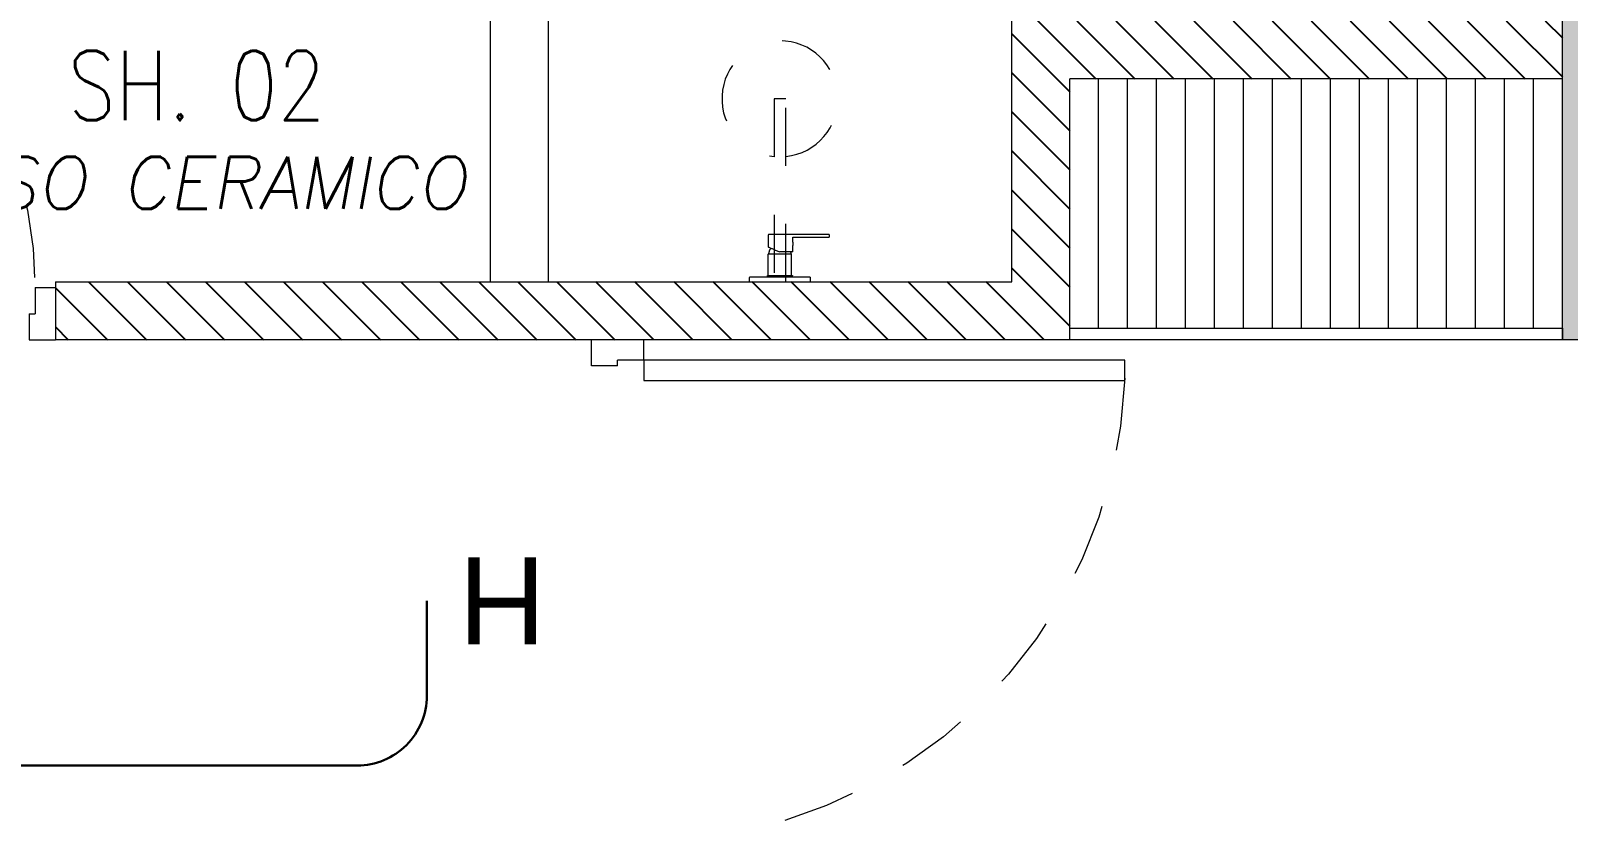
# Model space of a CAD drawing. Header units: millimetres. Extents: x -3 to 53, y -110 to 39.
# Drawn here: x 17.508 to 20.16, y -51.091 to -49.725 of the extents above; entities that cross this region are included whole.
import ezdxf
from ezdxf.enums import TextEntityAlignment as Align

# ---------------------------------------------------------------- set-up
doc = ezdxf.new("R2010")
doc.units = ezdxf.units.MM
doc.set_wipeout_variables(frame=1)
doc.linetypes.add('HIDDEN2', pattern=[0.1875, 0.125, -0.0625])
for name, color, linetype in [('A-EST HATCH', 8, 'Continuous'), ('A-EST PLACAS', 8, 'Continuous'), ('A-MURO BAJO', 8, 'Continuous'), ('A-SANITARIOS', 8, 'Continuous'), ('A-TEXTO-ACABADO PISO', 8, 'Continuous'), ('DLP_MOBILIARIO', 8, 'Continuous'), ('DLP_MOBILIARIO FIJO', 8, 'Continuous'), ('DLP_TEXTO AMBIENTE', 8, 'Continuous')]:
    doc.layers.add(name, color=color, linetype=linetype)
for name, color, linetype, lineweight in [('A-MUROS', 8, 'Continuous', 30), ('MQ.CANALI DYA', 3, 'LINEAPERPEN', 30), ('MQ.DETECTOR HUMO', 5, 'Continuous', 30)]:
    doc.layers.add(name, color=color, linetype=linetype, lineweight=lineweight)
doc.styles.add('ROMANS', font='ROMANS.shx', dxfattribs={"oblique": 10})
doc.styles.get("Standard").update_dxf_attribs({"font": 'arial.ttf'})
doc.linetypes.add('LINEAPERPEN', pattern='A,0.75,-0.2,["I",Standard,S=0.12,R=0.09,X=0,Y=-0.06],-0.25', length=1.2)

# ---------------------------------------------------------------- blocks, each defined once
blk = doc.blocks.new('EST.P11')
at = {"layer": 'A-EST HATCH', "lineweight": 0}
h = blk.add_hatch(color=8, dxfattribs=at)
h.dxf.hatch_style = 1
h.paths.add_polyline_path([(10.5, -2.74), (10.5, 3.375), (12.15, 3.375), (12.15, 3.525), (10.35, 3.525), (10.35, 2.65), (8.85, 2.65), (8.85, 3.15), (8.7, 3.15), (8.7, 2.5), (10.35, 2.5), (10.35, -2.74)])
h.paths.add_polyline_path([(18.45, 7.325), (20.05, 7.325), (20.05, 10.425), (18.85, 10.425), (18.85, 10.575), (20.2, 10.575), (20.2, 7.175), (18.45, 7.175)])
h.paths.add_polyline_path([(17.65, 10.575), (17.5, 10.575), (17.5, 7.175), (17.65, 7.175)])
h.paths.add_polyline_path([(11.85, 11.05), (11.85, 10.9), (12, 10.9), (12, 7.825), (12.15, 7.825), (12.15, 11.05)])
h.paths.add_polyline_path([(22.45, 4.725), (13.05, 4.725), (13.05, 4.875), (16.6, 4.875), (16.6, 6.275), (16.8, 6.275), (16.8, 4.875), (19.7, 4.875), (19.7, 6.275), (19.85, 6.275), (19.85, 4.875), (22.25, 4.875), (22.25, 6.125), (20.6, 6.125), (20.6, 6.275), (22.875, 6.275), (22.875, 6.125), (22.45, 6.125)])
h.paths.add_polyline_path([(15.1, 10.425), (15.1, 7.325), (16.7, 7.325), (16.7, 7.175), (14.95, 7.175), (14.95, 10.575), (16.3, 10.575), (16.3, 10.425)])
h.paths.add_polyline_path([(10.35, 5.75), (8.7, 5.75), (8.7, 5.1), (8.85, 5.1), (8.85, 5.6), (10.35, 5.6), (10.35, 4.725), (12.15, 4.725), (12.15, 4.875), (10.5, 4.875), (10.5, 10.99), (10.35, 10.99)])
h.paths.add_polyline_path([(5.85, 10.9), (5.25, 10.9), (5.25, 11.05), (6, 11.05), (6, 7.65), (4.85, 7.65), (4.85, 7.8), (5.85, 7.8)])
h.paths.add_polyline_path([(4.05, 11.05), (4.05, 7.65), (3.9, 7.65), (3.9, 11.05)])
h.paths.add_polyline_path([(3.1, 7.8), (1.5, 7.8), (1.5, 10.9), (2.7, 10.9), (2.7, 11.05), (1.35, 11.05), (1.35, 7.65), (3.1, 7.65)])
h.paths.add_polyline_path([(4.05, -2.8), (4.05, 0.6), (3.9, 0.6), (3.9, -2.8)])
h.paths.add_polyline_path([(3.1, 0.45), (1.5, 0.45), (1.5, -2.65), (2.7, -2.65), (2.7, -2.8), (1.35, -2.8), (1.35, 0.6), (3.1, 0.6)])
h.paths.add_polyline_path([(8.7, -0.35), (8.85, -0.35), (8.85, -2.65), (9, -2.65), (9, -2.8), (8.7, -2.8)])
h.paths.add_polyline_path([(18.45, 0.925), (20.05, 0.925), (20.05, -2.175), (18.85, -2.175), (18.85, -2.325), (20.2, -2.325), (20.2, 1.075), (18.45, 1.075)])
h.paths.add_polyline_path([(17.65, -2.325), (17.5, -2.325), (17.5, 1.075), (17.65, 1.075)])
h.paths.add_polyline_path([(12.15, -2.8), (11.85, -2.8), (11.85, -2.65), (12, -2.65), (12, 0.425), (12.15, 0.425)])
h.paths.add_polyline_path([(15.1, -2.175), (15.1, 0.925), (16.7, 0.925), (16.7, 1.075), (14.95, 1.075), (14.95, -2.325), (16.3, -2.325), (16.3, -2.175)])
h.paths.add_polyline_path([(6, -2.8), (6, 0.6), (4.85, 0.6), (4.85, 0.45), (5.85, 0.45), (5.85, -2.65), (5.25, -2.65), (5.25, -2.8)])
h.paths.add_polyline_path([(3.0968, 5.55), (2.95, 5.55), (2.95, 6.75), (5.1, 6.75), (5.1, 6.6), (4.65, 6.6), (4.65, 5), (4.45, 5), (4.45, 6.6), (3.1, 6.6), (3.1, 5.55)], flags=17)
h.paths.add_polyline_path([(3.0968, 2.7), (2.95, 2.7), (2.95, 1.5), (5.1, 1.5), (5.1, 1.65), (4.65, 1.65), (4.65, 3.25), (4.45, 3.25), (4.45, 1.65), (3.1, 1.65), (3.1, 2.7)], flags=17)
h.paths.add_polyline_path([(8.8501, 4.2), (6, 4.2), (6, 6.75), (5.85, 6.75), (5.85, 4.2), (3.1, 4.2), (3.1, 4.8), (2.95, 4.8), (2.95, 4.2), (0.15, 4.2), (0.15, 8.25), (0, 8.25), (0, 0), (0.15, 0), (0.15, 4.05), (2.95, 4.05), (2.95, 3.45), (3.1, 3.45), (3.1, 4.05), (5.85, 4.05), (5.85, 1.5), (6, 1.5), (6, 4.05), (8.8501, 4.05)])
h.paths.add_polyline_path([(8.7, 11.05), (8.7, 8.6), (8.85, 8.6), (8.85, 10.9), (9, 10.9), (9, 11.05)])
h.paths.add_polyline_path([(22.9, 4.725), (25, 4.725), (25, 4.875), (23.05, 4.875), (23.05, 8.575), (25, 8.575), (25, 8.725), (23.05, 8.725), (23.05, 10.575), (22.2, 10.575), (22.2, 10.425), (22.9, 10.425)])
h.paths.add_polyline_path([(26.7, 4.725), (26.85, 4.725), (26.85, 8.725), (26.7, 8.725)])
h.paths.add_polyline_path([(47.1, 1.5), (45.2, 1.5), (45.2, 1.65), (46.95, 1.65), (46.95, 4.05), (41.1999, 4.05), (41.1999, 4.2), (46.95, 4.2), (46.95, 6.6), (45.2, 6.6), (45.2, 6.75), (47.1, 6.75)])
h.paths.add_polyline_path([(24.05, 3.525), (25.9, 3.525), (25.9, 3.375), (24.05, 3.375)], flags=17)
h.paths.add_polyline_path([(21.05, 1.975), (21.05, 2.125), (22.85, 2.125), (22.85, 3.375), (20.3, 3.375), (20.3, 1.975), (20.15, 1.975), (20.15, 3.375), (16.8, 3.375), (16.8, 1.975), (16.6, 1.975), (16.6, 3.375), (13.05, 3.375), (13.05, 3.525), (23.05, 3.525), (23.05, 1.975)])
h.paths.add_polyline_path([(23.05, 1.95), (23.05, -1.775), (26.7, -1.775), (26.7, 0.875), (24.35, 0.875), (24.35, 1.425), (24.05, 1.425), (24.05, 1.575), (24.5, 1.575), (24.5, 1.025), (26.7, 1.025), (26.7, 3.525), (26.85, 3.525), (26.85, -1.925), (23.05, -1.925), (23.05, -2.325), (22.2, -2.325), (22.2, -2.175), (22.9, -2.175), (22.9, 1.95)])
h.paths.add_polyline_path([(43.75, 7.8), (45.35, 7.8), (45.35, 7.6), (43.75, 7.6)])
h.paths.add_polyline_path([(43.75, 0.65), (45.35, 0.65), (45.35, 0.45), (43.75, 0.45)])
h.paths.add_polyline_path([(30.85, 2.375), (30.85, 3.525), (29.75, 3.525), (29.75, 2.375), (29.9, 2.375), (29.9, 3.375), (30.75, 3.375), (30.75, 2.375)])
h.paths.add_polyline_path([(39.5497, 4.875), (39.5497, 4.725), (39.7, 4.725), (39.7, 5.6), (41.1999, 5.6), (41.1999, 5.1009), (41.35, 5.1009), (41.35, 5.75), (39.7, 5.75), (39.7, 7.75), (39.55, 7.75), (39.55, 4.875)])
edge = h.paths.add_edge_path()
edge.add_line((30.85, 4.725), (30.85, 4.875))
edge.add_line((30.85, 4.875), (30.85, 5.875))
edge.add_line((30.85, 5.875), (30.75, 5.875))
edge.add_line((30.75, 5.875), (30.75, 4.875))
edge.add_line((30.75, 4.875), (30.35, 4.875))
edge.add_line((30.35, 4.875), (30.35, 5.875))
edge.add_line((30.35, 5.875), (30.2, 5.875))
edge.add_line((30.2, 5.875), (30.2, 4.725))
edge.add_line((30.2, 4.725), (30.85, 4.725))
h.paths.add_polyline_path([(33.45, 5.55), (33.45, 4.95), (33.25, 4.95), (33.25, 5.55), (33.3, 5.55), (33.3, 7.7501), (33.45, 7.7501)])
h.paths.add_polyline_path([(33.45, 2.7), (33.45, 3.3), (33.25, 3.3), (33.25, 2.7), (33.3, 2.7), (33.3, 0.4999), (33.45, 0.4999)])
at = {"layer": 'A-EST PLACAS', "color": 8, "lineweight": 0}
blk.add_lwpolyline([(21.05, 1.975), (21.05, 2.125), (22.85, 2.125), (22.85, 3.375), (20.3, 3.375), (20.3, 1.975), (20.15, 1.975), (20.15, 3.375), (16.8, 3.375), (16.8, 1.975), (16.6, 1.975), (16.6, 3.375), (13.05, 3.375), (13.05, 3.525), (23.05, 3.525), (23.05, 1.975)], close=True, dxfattribs=at)
blk = doc.blocks.new('TEXTO AMBIENTES P11')
at = {"layer": 'A-TEXTO-ACABADO PISO', "color": 8, "lineweight": 0, "insert": (16.4441, -8.7594), "char_height": 0.09, "attachment_point": 2, "rotation": 0, "style": 'ROMANS'}
blk.add_mtext_dynamic_manual_height_columns('PISO CERAMICO', width=1.20225, gutter_width=12.5, heights=[0], dxfattribs=at)
at = {"layer": 'DLP_TEXTO AMBIENTE', "color": 8, "lineweight": 0, "style": 'ROMANS', "width": 0.8}
blk.add_text('SH. 02', height=0.12, dxfattribs=at).set_placement((16.4438, -8.6966), align=Align.CENTER)
blk = doc.blocks.new('ducha marsano')
at = {"color": 8, "linetype": 'HIDDEN2', "lineweight": 0, "ltscale": 0.5, "extrusion": (-4.9425e-10, -7.91123e-10, -1)}
for p, q in [((-0.01, 0), (0.01, 0)), ((0.01, 0), (0.01, -0.3155)), ((-0.01, -0.3155), (-0.01, 0)), ((0.0225, -0.0515), (-0.0001, -0.0515)), ((0.0225, -0.0515), (0.0225, -0.0627)), ((-0.0205, -0.08), (-0.0205, -0.0601)), ((-0.0155, -0.058), (-0.0157, -0.058)), ((0.0225, -0.0682), (0.0225, -0.077)), ((0.0225, -0.077), (0.025, -0.077)), ((0.025, -0.077), (0.0771, -0.077)), ((0.0771, -0.077), (0.0816, -0.077)), ((0.0816, -0.077), (0.082, -0.077)), ((0.082, -0.077), (0.084, -0.077)), ((0.0855, -0.0785), (0.0855, -0.08)), ((0.021, -0.0815), (-0.019, -0.0815)), ((0.025, -0.0815), (0.021, -0.0815)), ((0.0771, -0.0815), (0.025, -0.0815)), ((0.0816, -0.0815), (0.0771, -0.0815)), ((0.082, -0.0815), (0.0816, -0.0815)), ((0.084, -0.0815), (0.082, -0.0815)), ((0.01, -0.3155), (-0.01, -0.3155))]:
    blk.add_line(p, q, dxfattribs=at)
for centre, radius, start, end in [((-0.0004, -0.0462), 0.02, 323.9581, 354.9298), ((0.0004, -0.0462), 0.02, 185.0702, 195.2705), ((-0.084, -0.0785), 0.0015, 90, 180), ((0.019, -0.08), 0.0015, 270, 360), ((-0.084, -0.08), 0.0015, 180, 270), ((0, -0.3155), 0.1, 95.7392, 84.2608)]:
    blk.add_arc(centre, radius, start, end, dxfattribs=at)
at = {"color": 8, "linetype": 'HIDDEN2', "lineweight": 0, "ltscale": 0.5, "extrusion": (-4.94252e-10, -7.91124e-10, -1)}
blk.add_ellipse((0, -0.0515), major_axis=(-0.0225, -0.0095), ratio=0.001448, start_param=0.425436, end_param=1.567366, dxfattribs=at)
at = {"color": 8, "linetype": 'HIDDEN2', "lineweight": 0, "ltscale": 0.5}
for points, degree in [([(-0.0305, 0), (0, 0), (0.0305, 0)], 2), ([(0.0305, 0), (0.0415, 0), (0.0525, 0)], 2), ([(0.0525, 0), (0.0525, -0.0038), (0.0525, -0.0075)], 2), ([(-0.0525, 0), (-0.0525, -0.0038), (-0.0525, -0.0075)], 2), ([(-0.0525, 0), (-0.0415, 0), (-0.0305, 0)], 2), ([(-0.0525, -0.0075), (-0.0525, -0.0075), (-0.0525, -0.0075)], 2), ([(0.0305, -0.008), (0, -0.008), (-0.0305, -0.008)], 2), ([(-0.0215, -0.008), (-0.0215, -0.0093), (-0.0215, -0.0105)], 2), ([(-0.021, -0.011), (-0.007, -0.011), (0.007, -0.011), (0.021, -0.011)], 3), ([(-0.02, -0.011), (-0.02, -0.0294), (-0.02, -0.0477)], 2), ([(0.02, -0.011), (0.02, -0.0294), (0.02, -0.0477)], 2), ([(0.0215, -0.008), (0.0215, -0.0093), (0.0215, -0.0105)], 2), ([(-0.0197, -0.048), (0, -0.048), (0.0197, -0.048)], 2)]:
    blk.add_open_spline(points, degree=degree, dxfattribs=at)
for points, weights in [([(-0.0525, -0.0075), (-0.0525, -0.0075), (-0.0525, -0.0075)], [1, 0.990847086912, 0.982266230892]), ([(-0.052, -0.008), (-0.0525, -0.008), (-0.0525, -0.0075)], [1, 0.707106781193, 1]), ([(-0.0215, -0.0105), (-0.0215, -0.011), (-0.021, -0.011)], [1, 0.70710678154, 1]), ([(0.0211, -0.011), (0.0211, -0.011), (0.021, -0.011)], [1, 0.992411795776, 1]), ([(0.052, -0.008), (0.0521, -0.008), (0.0521, -0.008)], [1, 0.992411795771, 1]), ([(-0.02, -0.0477), (-0.02, -0.048), (-0.0197, -0.048)], [1, 0.707106780138, 1]), ([(0.02, -0.0477), (0.02, -0.048), (0.0197, -0.048)], [1, 0.707106779703, 1])]:
    blk.add_rational_spline(points, weights, degree=2, dxfattribs=at)
for points, knots in [([(-0.0305, -0.008), (-0.0332, -0.008), (-0.0374, -0.008), (-0.0424, -0.008), (-0.0458, -0.008), (-0.0486, -0.008), (-0.0512, -0.008), (-0.052, -0.008), (-0.052, -0.008)], [0, 0, 0, 0, 8.104572, 12.495263, 16.885954, 21.276645, 25.667336, 33.771908, 33.771908, 33.771908, 33.771908]), ([(0.052, -0.008), (0.052, -0.008), (0.0512, -0.008), (0.0486, -0.008), (0.0458, -0.008), (0.0424, -0.008), (0.0374, -0.008), (0.0332, -0.008), (0.0305, -0.008)], [0, 0, 0, 0, 8.104572, 12.495263, 16.885954, 21.276645, 25.667336, 33.771908, 33.771908, 33.771908, 33.771908]), ([(0.0225, -0.0682), (0.0225, -0.0682), (0.0225, -0.0682), (0.0225, -0.0679), (0.0224, -0.0677), (0.0224, -0.0672), (0.0224, -0.0669), (0.0223, -0.0662), (0.0223, -0.0658), (0.0223, -0.0652), (0.0223, -0.0648), (0.0224, -0.0641), (0.0224, -0.0638), (0.0224, -0.0633), (0.0225, -0.0631), (0.0225, -0.0628), (0.0225, -0.0627), (0.0225, -0.0627)], [0.4148436, 0.4148436, 0.4148436, 0.4148436, 0.5185541, 0.5185541, 0.6222645, 0.6222645, 0.7259759, 0.7259759, 0.8296873, 0.8296873, 0.9333987, 0.9333987, 1.03711, 1.03711, 1.1408205, 1.1408205, 1.2445309, 1.2445309, 1.2445309, 1.2445309])]:
    blk.add_open_spline(points, degree=3, knots=knots, dxfattribs=at)
for points, weights, degree, knots in [([(0.0211, -0.011), (0.0211, -0.011), (0.0211, -0.011), (0.0211, -0.011), (0.0214, -0.0109), (0.0215, -0.0107), (0.0215, -0.0105)], [0.918641037743, 0.918640949346, 0.918640860949, 0.918640772552, 0.789223156395, 0.789223156395, 0.918640772552], 3, [0.1238988, 0.1238988, 0.1238988, 0.1238988, 0.1238993, 0.1238993, 0.1238993, 0.78603, 0.78603, 0.78603, 0.78603]), ([(0.0521, -0.008), (0.0521, -0.008), (0.0521, -0.008), (0.0525, -0.0079), (0.0525, -0.0075)], [0.918641037749, 0.918640905153, 0.918640772558, 0.724517853988, 0.918640772558], 2, [0.1238988, 0.1238988, 0.1238988, 0.1238993, 0.1238993, 0.7860311, 0.7860311, 0.7860311])]:
    blk.add_rational_spline(points, weights, degree=degree, knots=knots, dxfattribs=at)
blk = doc.blocks.new('*U143')
at = {"color": 8, "lineweight": 0}
for p, q in [((0.01, 0.855), (0.01, 0.9)), ((0.1, 0.865), (0.1, 0.9)), ((0.055, 0.855), (0.01, 0.855)), ((0.1, 0.865), (0.055, 0.865)), ((0.055, 0.855), (0.055, 0.865)), ((0.055, 0.045), (0.01, 0.045)), ((0.01, 0.045), (0.01, 0)), ((0.055, 0.045), (0.055, 0.035)), ((0.1, 0.035), (0.055, 0.035)), ((0.1, 0.035), (0.1, 0))]:
    blk.add_line(p, q, dxfattribs=at)
blk.add_lwpolyline([(0.93, 0.07), (0.93, 0.035), (0.1, 0.035), (0.1, 0.07)], close=True, dxfattribs=at)
at = {"color": 8, "linetype": 'HIDDEN2', "lineweight": 0}
blk.add_arc((0.0995, 0.0339), 0.8311, 2.2301, 89.9672, dxfattribs=at)
blk = doc.blocks.new('*U144')
at = {"color": 8, "lineweight": 0}
for p, q in [((0.01, 0.705), (0.01, 0.75)), ((0.1, 0.715), (0.1, 0.75)), ((0.055, 0.705), (0.01, 0.705)), ((0.1, 0.715), (0.055, 0.715)), ((0.055, 0.705), (0.055, 0.715)), ((0.055, 0.045), (0.01, 0.045)), ((0.01, 0.045), (0.01, 0)), ((0.055, 0.045), (0.055, 0.035)), ((0.1, 0.035), (0.055, 0.035)), ((0.1, 0.035), (0.1, 0))]:
    blk.add_line(p, q, dxfattribs=at)
blk.add_lwpolyline([(0.78, 0.07), (0.78, 0.035), (0.1, 0.035), (0.1, 0.07)], close=True, dxfattribs=at)
at = {"color": 8, "linetype": 'HIDDEN2', "lineweight": 0}
blk.add_arc((0.0996, 0.0341), 0.6809, 2.2301, 89.9672, dxfattribs=at)
blk = doc.blocks.new('DPTO 75_D11')
at = {"layer": 'DLP_MOBILIARIO FIJO', "lineweight": 0}
h = blk.add_hatch(dxfattribs=at)
h.set_pattern_fill('_USER', color=8, scale=0.05, angle=450, pattern_type=0)
h.set_pattern_definition([(90, (7.200004, -1.15), (-0.05, 2e-17), [])])
h.paths.add_polyline_path([(8, -1.1), (7.15, -1.1), (7.15, -1.53), (8, -1.53)])
at = {"layer": 'A-MURO BAJO', "color": 8, "lineweight": 0}
for p, q in [((6.15, -0.15, 0), (6.15, -1.45, 0)), ((6.25, -0.15, 0), (6.25, -1.45, 0))]:
    blk.add_line(p, q, dxfattribs=at)
at = {"layer": 'A-MUROS', "color": 8, "lineweight": 0}
for p, q in [((7.05, -1.45), (7.05, -0.15)), ((7.15, -1.55), (7.15, -1.1)), ((8, -1.1), (7.15, -1.1)), ((8, -1.55), (8, -1.1)), ((5.4, -1.45), (7.05, -1.45)), ((5.4, -1.45), (5.4, -1.55)), ((7.15, -1.55), (5.4, -1.55)), ((8.15, -1.55), (8, -1.55))]:
    blk.add_line(p, q, dxfattribs=at)
at = {"layer": 'DLP_MOBILIARIO FIJO', "color": 8, "lineweight": 0, "elevation": 0}
blk.add_lwpolyline([(7.15, -1.55), (7.15, -1.53), (8, -1.53), (8, -1.55)], close=True, dxfattribs=at)
at = {"layer": 'A-SANITARIOS', "color": 8, "lineweight": 0, "extrusion": (-4.9425e-10, 7.91123e-10, -1), "rotation": 180.0000007003577}
blk.add_blockref('ducha marsano', (-6.65, -1.45, 0), dxfattribs=at)
at = {"layer": 'DLP_MOBILIARIO', "color": 8, "lineweight": 0}
for name, p, xscale, rotation in [('*U144', (4.65, -1.56, 0), -1.000000000000003, 270), ('*U143', (6.315, -1.55, 0), -1, 180)]:
    blk.add_blockref(name, p, dxfattribs=dict(at, xscale=xscale, rotation=rotation))
blk = doc.blocks.new('arq.')
h = blk.add_hatch()
h.set_pattern_fill('ANSI31', color=8, scale=0.015, angle=90)
h.set_pattern_definition([(135, (101.212695, -0.3388), (-0.03367596, -0.03367596), [])])
h.paths.add_polyline_path([(106.0127, -46.2888), (105.9127, -46.2888), (105.9127, -47.0889), (105.8627, -47.0889), (105.8627, -47.1889), (106.0127, -47.1889)])
h.paths.add_polyline_path([(105.6627, -47.0889), (105.5627, -47.0889), (105.5627, -46.2888), (105.4627, -46.2888), (105.4627, -47.1889), (105.6627, -47.1889)])
h.paths.add_polyline_path([(105.6627, -45.2388), (105.4627, -45.2388), (105.4627, -46.1388), (105.5627, -46.1388), (105.5627, -45.3388), (105.6627, -45.3388)])
h.paths.add_polyline_path([(106.0127, -45.2388), (105.8627, -45.2388), (105.8627, -45.3388), (105.9127, -45.3388), (105.9127, -46.1388), (106.0127, -46.1388)])
h.paths.add_polyline_path([(120.5127, -47.9138), (121.3627, -47.9138), (121.3627, -47.8138), (120.5127, -47.8138), (120.5127, -46.9638), (120.4127, -46.9638), (120.4127, -48.2638), (118.7627, -48.2638), (118.7627, -48.3638), (120.5127, -48.3638), (120.5127, -48.3438)])
h.paths.add_polyline_path([(120.5127, -44.0638), (118.7627, -44.0638), (118.7627, -44.1638), (120.4127, -44.1638), (120.4127, -45.4638), (120.5127, -45.4638), (120.5127, -44.6138), (120.9127, -44.6138), (120.9127, -44.5138), (120.5127, -44.5138)])
at = {"layer": 'A-EST PLACAS', "color": 8}
blk.add_blockref('EST.P11', (101.2127, -50.3388), dxfattribs=at)
at = {"layer": 'DLP_TEXTO AMBIENTE', "color": 8}
blk.add_blockref('TEXTO AMBIENTES P11', (102.5627, -39.2888), dxfattribs=at)
at = {"color": 8}
blk.add_blockref('DPTO 75_D11', (113.3627, -46.8138), dxfattribs=at)
blk = doc.blocks.new('DETECTOR DE HUMO 1 EN 75')
blk.add_wipeout([(0.13, 0.13), (0.13, 0.1316), (0.13, 0.1333), (0.1299, 0.1349), (0.1298, 0.1365), (0.1297, 0.1382), (0.1296, 0.1398), (0.1295, 0.1414), (0.1293, 0.143), (0.1292, 0.1447), (0.129, 0.1463), (0.1288, 0.1479), (0.1285, 0.1495), (0.1283, 0.1511), (0.128, 0.1528), (0.1277, 0.1544), (0.1274, 0.156), (0.127, 0.1576), (0.1267, 0.1592), (0.1263, 0.1607), (0.1259, 0.1623), (0.1255, 0.1639), (0.1251, 0.1655), (0.1246, 0.1671), (0.1241, 0.1686), (0.1236, 0.1702), (0.1231, 0.1717), (0.1226, 0.1733), (0.122, 0.1748), (0.1215, 0.1763), (0.1209, 0.1779), (0.1203, 0.1794), (0.1196, 0.1809), (0.119, 0.1824), (0.1183, 0.1839), (0.1176, 0.1854), (0.1169, 0.1868), (0.1162, 0.1883), (0.1155, 0.1897), (0.1147, 0.1912), (0.1139, 0.1926), (0.1131, 0.1941), (0.1123, 0.1955), (0.1115, 0.1969), (0.1106, 0.1983), (0.1098, 0.1997), (0.1089, 0.201), (0.108, 0.2024), (0.1071, 0.2037), (0.1061, 0.2051), (0.1052, 0.2064), (0.1042, 0.2077), (0.1032, 0.209), (0.1022, 0.2103), (0.1012, 0.2116), (0.1002, 0.2129), (0.0991, 0.2141), (0.0981, 0.2154), (0.097, 0.2166), (0.0959, 0.2178), (0.0948, 0.219), (0.0936, 0.2202), (0.0925, 0.2213), (0.0913, 0.2225), (0.0902, 0.2236), (0.089, 0.2248), (0.0878, 0.2259), (0.0866, 0.227), (0.0854, 0.2281), (0.0841, 0.2291), (0.0829, 0.2302), (0.0816, 0.2312), (0.0803, 0.2322), (0.079, 0.2332), (0.0777, 0.2342), (0.0764, 0.2352), (0.0751, 0.2361), (0.0737, 0.2371), (0.0724, 0.238), (0.071, 0.2389), (0.0697, 0.2398), (0.0683, 0.2406), (0.0669, 0.2415), (0.0655, 0.2423), (0.0641, 0.2431), (0.0626, 0.2439), (0.0612, 0.2447), (0.0597, 0.2455), (0.0583, 0.2462), (0.0568, 0.2469), (0.0554, 0.2476), (0.0539, 0.2483), (0.0524, 0.249), (0.0509, 0.2496), (0.0494, 0.2503), (0.0479, 0.2509), (0.0463, 0.2515), (0.0448, 0.252), (0.0433, 0.2526), (0.0417, 0.2531), (0.0402, 0.2536), (0.0386, 0.2541), (0.0371, 0.2546), (0.0355, 0.2551), (0.0339, 0.2555), (0.0323, 0.2559), (0.0307, 0.2563), (0.0292, 0.2567), (0.0276, 0.257), (0.026, 0.2574), (0.0244, 0.2577), (0.0228, 0.258), (0.0211, 0.2583), (0.0195, 0.2585), (0.0179, 0.2588), (0.0163, 0.259), (0.0147, 0.2592), (0.013, 0.2593), (0.0114, 0.2595), (0.0098, 0.2596), (0.0082, 0.2597), (0.0065, 0.2598), (0.0049, 0.2599), (0.0033, 0.26), (0.0016, 0.26), (0, 0.26), (-0.0016, 0.26), (-0.0033, 0.26), (-0.0049, 0.2599), (-0.0065, 0.2598), (-0.0082, 0.2597), (-0.0098, 0.2596), (-0.0114, 0.2595), (-0.013, 0.2593), (-0.0147, 0.2592), (-0.0163, 0.259), (-0.0179, 0.2588), (-0.0195, 0.2585), (-0.0211, 0.2583), (-0.0228, 0.258), (-0.0244, 0.2577), (-0.026, 0.2574), (-0.0276, 0.257), (-0.0292, 0.2567), (-0.0307, 0.2563), (-0.0323, 0.2559), (-0.0339, 0.2555), (-0.0355, 0.2551), (-0.0371, 0.2546), (-0.0386, 0.2541), (-0.0402, 0.2536), (-0.0417, 0.2531), (-0.0433, 0.2526), (-0.0448, 0.252), (-0.0463, 0.2515), (-0.0479, 0.2509), (-0.0494, 0.2503), (-0.0509, 0.2496), (-0.0524, 0.249), (-0.0539, 0.2483), (-0.0554, 0.2476), (-0.0568, 0.2469), (-0.0583, 0.2462), (-0.0597, 0.2455), (-0.0612, 0.2447), (-0.0626, 0.2439), (-0.0641, 0.2431), (-0.0655, 0.2423), (-0.0669, 0.2415), (-0.0683, 0.2406), (-0.0697, 0.2398), (-0.071, 0.2389), (-0.0724, 0.238), (-0.0737, 0.2371), (-0.0751, 0.2361), (-0.0764, 0.2352), (-0.0777, 0.2342), (-0.079, 0.2332), (-0.0803, 0.2322), (-0.0816, 0.2312), (-0.0829, 0.2302), (-0.0841, 0.2291), (-0.0854, 0.2281), (-0.0866, 0.227), (-0.0878, 0.2259), (-0.089, 0.2248), (-0.0902, 0.2236), (-0.0913, 0.2225), (-0.0925, 0.2213), (-0.0936, 0.2202), (-0.0948, 0.219), (-0.0959, 0.2178), (-0.097, 0.2166), (-0.0981, 0.2154), (-0.0991, 0.2141), (-0.1002, 0.2129), (-0.1012, 0.2116), (-0.1022, 0.2103), (-0.1032, 0.209), (-0.1042, 0.2077), (-0.1052, 0.2064), (-0.1061, 0.2051), (-0.1071, 0.2037), (-0.108, 0.2024), (-0.1089, 0.201), (-0.1098, 0.1997), (-0.1106, 0.1983), (-0.1115, 0.1969), (-0.1123, 0.1955), (-0.1131, 0.1941), (-0.1139, 0.1926), (-0.1147, 0.1912), (-0.1155, 0.1897), (-0.1162, 0.1883), (-0.1169, 0.1868), (-0.1176, 0.1854), (-0.1183, 0.1839), (-0.119, 0.1824), (-0.1196, 0.1809), (-0.1203, 0.1794), (-0.1209, 0.1779), (-0.1215, 0.1763), (-0.122, 0.1748), (-0.1226, 0.1733), (-0.1231, 0.1717), (-0.1236, 0.1702), (-0.1241, 0.1686), (-0.1246, 0.1671), (-0.1251, 0.1655), (-0.1255, 0.1639), (-0.1259, 0.1623), (-0.1263, 0.1607), (-0.1267, 0.1592), (-0.127, 0.1576), (-0.1274, 0.156), (-0.1277, 0.1544), (-0.128, 0.1528), (-0.1283, 0.1511), (-0.1285, 0.1495), (-0.1288, 0.1479), (-0.129, 0.1463), (-0.1292, 0.1447), (-0.1293, 0.143), (-0.1295, 0.1414), (-0.1296, 0.1398), (-0.1297, 0.1382), (-0.1298, 0.1365), (-0.1299, 0.1349), (-0.13, 0.1333), (-0.13, 0.1316), (-0.13, 0.13), (-0.13, 0.1284), (-0.13, 0.1267), (-0.1299, 0.1251), (-0.1298, 0.1235), (-0.1297, 0.1218), (-0.1296, 0.1202), (-0.1295, 0.1186), (-0.1293, 0.117), (-0.1292, 0.1153), (-0.129, 0.1137), (-0.1288, 0.1121), (-0.1285, 0.1105), (-0.1283, 0.1089), (-0.128, 0.1072), (-0.1277, 0.1056), (-0.1274, 0.104), (-0.127, 0.1024), (-0.1267, 0.1008), (-0.1263, 0.0993), (-0.1259, 0.0977), (-0.1255, 0.0961), (-0.1251, 0.0945), (-0.1246, 0.0929), (-0.1241, 0.0914), (-0.1236, 0.0898), (-0.1231, 0.0883), (-0.1226, 0.0867), (-0.122, 0.0852), (-0.1215, 0.0837), (-0.1209, 0.0821), (-0.1203, 0.0806), (-0.1196, 0.0791), (-0.119, 0.0776), (-0.1183, 0.0761), (-0.1176, 0.0746), (-0.1169, 0.0732), (-0.1162, 0.0717), (-0.1155, 0.0703), (-0.1147, 0.0688), (-0.1139, 0.0674), (-0.1131, 0.0659), (-0.1123, 0.0645), (-0.1115, 0.0631), (-0.1106, 0.0617), (-0.1098, 0.0603), (-0.1089, 0.059), (-0.108, 0.0576), (-0.1071, 0.0563), (-0.1061, 0.0549), (-0.1052, 0.0536), (-0.1042, 0.0523), (-0.1032, 0.051), (-0.1022, 0.0497), (-0.1012, 0.0484), (-0.1002, 0.0471), (-0.0991, 0.0459), (-0.0981, 0.0446), (-0.097, 0.0434), (-0.0959, 0.0422), (-0.0948, 0.041), (-0.0936, 0.0398), (-0.0925, 0.0387), (-0.0913, 0.0375), (-0.0902, 0.0364), (-0.089, 0.0352), (-0.0878, 0.0341), (-0.0866, 0.033), (-0.0854, 0.0319), (-0.0841, 0.0309), (-0.0829, 0.0298), (-0.0816, 0.0288), (-0.0803, 0.0278), (-0.079, 0.0268), (-0.0777, 0.0258), (-0.0764, 0.0248), (-0.0751, 0.0239), (-0.0737, 0.0229), (-0.0724, 0.022), (-0.071, 0.0211), (-0.0697, 0.0202), (-0.0683, 0.0194), (-0.0669, 0.0185), (-0.0655, 0.0177), (-0.0641, 0.0169), (-0.0626, 0.0161), (-0.0612, 0.0153), (-0.0597, 0.0145), (-0.0583, 0.0138), (-0.0568, 0.0131), (-0.0554, 0.0124), (-0.0539, 0.0117), (-0.0524, 0.011), (-0.0509, 0.0104), (-0.0494, 0.0097), (-0.0479, 0.0091), (-0.0463, 0.0085), (-0.0448, 0.008), (-0.0433, 0.0074), (-0.0417, 0.0069), (-0.0402, 0.0064), (-0.0386, 0.0059), (-0.0371, 0.0054), (-0.0355, 0.0049), (-0.0339, 0.0045), (-0.0323, 0.0041), (-0.0307, 0.0037), (-0.0292, 0.0033), (-0.0276, 0.003), (-0.026, 0.0026), (-0.0244, 0.0023), (-0.0228, 0.002), (-0.0211, 0.0017), (-0.0195, 0.0015), (-0.0179, 0.0012), (-0.0163, 0.001), (-0.0147, 0.0008), (-0.013, 0.0007), (-0.0114, 0.0005), (-0.0098, 0.0004), (-0.0082, 0.0003), (-0.0065, 0.0002), (-0.0049, 0.0001), (-0.0033, 0), (-0.0016, 0), (0, 0), (0.0016, 0), (0.0033, 0), (0.0049, 0.0001), (0.0065, 0.0002), (0.0082, 0.0003), (0.0098, 0.0004), (0.0114, 0.0005), (0.013, 0.0007), (0.0147, 0.0008), (0.0163, 0.001), (0.0179, 0.0012), (0.0195, 0.0015), (0.0211, 0.0017), (0.0228, 0.002), (0.0244, 0.0023), (0.026, 0.0026), (0.0276, 0.003), (0.0292, 0.0033), (0.0307, 0.0037), (0.0323, 0.0041), (0.0339, 0.0045), (0.0355, 0.0049), (0.0371, 0.0054), (0.0386, 0.0059), (0.0402, 0.0064), (0.0417, 0.0069), (0.0433, 0.0074), (0.0448, 0.008), (0.0463, 0.0085), (0.0479, 0.0091), (0.0494, 0.0097), (0.0509, 0.0104), (0.0524, 0.011), (0.0539, 0.0117), (0.0554, 0.0124), (0.0568, 0.0131), (0.0583, 0.0138), (0.0597, 0.0145), (0.0612, 0.0153), (0.0626, 0.0161), (0.0641, 0.0169), (0.0655, 0.0177), (0.0669, 0.0185), (0.0683, 0.0194), (0.0697, 0.0202), (0.071, 0.0211), (0.0724, 0.022), (0.0737, 0.0229), (0.0751, 0.0239), (0.0764, 0.0248), (0.0777, 0.0258), (0.079, 0.0268), (0.0803, 0.0278), (0.0816, 0.0288), (0.0829, 0.0298), (0.0841, 0.0309), (0.0854, 0.0319), (0.0866, 0.033), (0.0878, 0.0341), (0.089, 0.0352), (0.0902, 0.0364), (0.0913, 0.0375), (0.0925, 0.0387), (0.0936, 0.0398), (0.0948, 0.041), (0.0959, 0.0422), (0.097, 0.0434), (0.0981, 0.0446), (0.0991, 0.0459), (0.1002, 0.0471), (0.1012, 0.0484), (0.1022, 0.0497), (0.1032, 0.051), (0.1042, 0.0523), (0.1052, 0.0536), (0.1061, 0.0549), (0.1071, 0.0563), (0.108, 0.0576), (0.1089, 0.059), (0.1098, 0.0603), (0.1106, 0.0617), (0.1115, 0.0631), (0.1123, 0.0645), (0.1131, 0.0659), (0.1139, 0.0674), (0.1147, 0.0688), (0.1155, 0.0703), (0.1162, 0.0717), (0.1169, 0.0732), (0.1176, 0.0746), (0.1183, 0.0761), (0.119, 0.0776), (0.1196, 0.0791), (0.1203, 0.0806), (0.1209, 0.0821), (0.1215, 0.0837), (0.122, 0.0852), (0.1226, 0.0867), (0.1231, 0.0883), (0.1236, 0.0898), (0.1241, 0.0914), (0.1246, 0.0929), (0.1251, 0.0945), (0.1255, 0.0961), (0.1259, 0.0977), (0.1263, 0.0993), (0.1267, 0.1008), (0.127, 0.1024), (0.1274, 0.104), (0.1277, 0.1056), (0.128, 0.1072), (0.1283, 0.1089), (0.1285, 0.1105), (0.1288, 0.1121), (0.129, 0.1137), (0.1292, 0.1153), (0.1293, 0.117), (0.1295, 0.1186), (0.1296, 0.1202), (0.1297, 0.1218), (0.1298, 0.1235), (0.1299, 0.1251), (0.13, 0.1267), (0.13, 0.1284)]).dxf.layer = 'MQ.DETECTOR HUMO'
at = {"layer": 'MQ.DETECTOR HUMO'}
blk.add_text('H', height=0.15, rotation=180, dxfattribs=at).set_placement((0, 0.13), align=Align.MIDDLE_CENTER)

msp = doc.modelspace()

# ---------------------------------------------------------------- block references
at = {"color": 7}
msp.add_blockref('arq.', (-101.2125, -1.8936), dxfattribs=at)

# ---------------------------------------------------------------- next in the draw order: block references
at = {"layer": 'MQ.DETECTOR HUMO'}
msp.add_blockref('DETECTOR DE HUMO 1 EN 75', (18.321, -50.8374), dxfattribs=at)

# ---------------------------------------------------------------- next in the draw order: linework, layer by layer
at = {"layer": 'MQ.CANALI DYA'}
msp.add_lwpolyline([(18.191, -50.7074), (18.191, -50.871, -0.414214), (18.071, -50.991), (15.993, -50.991)], format="xyb", dxfattribs=at)

doc.saveas('drawing.dxf')
